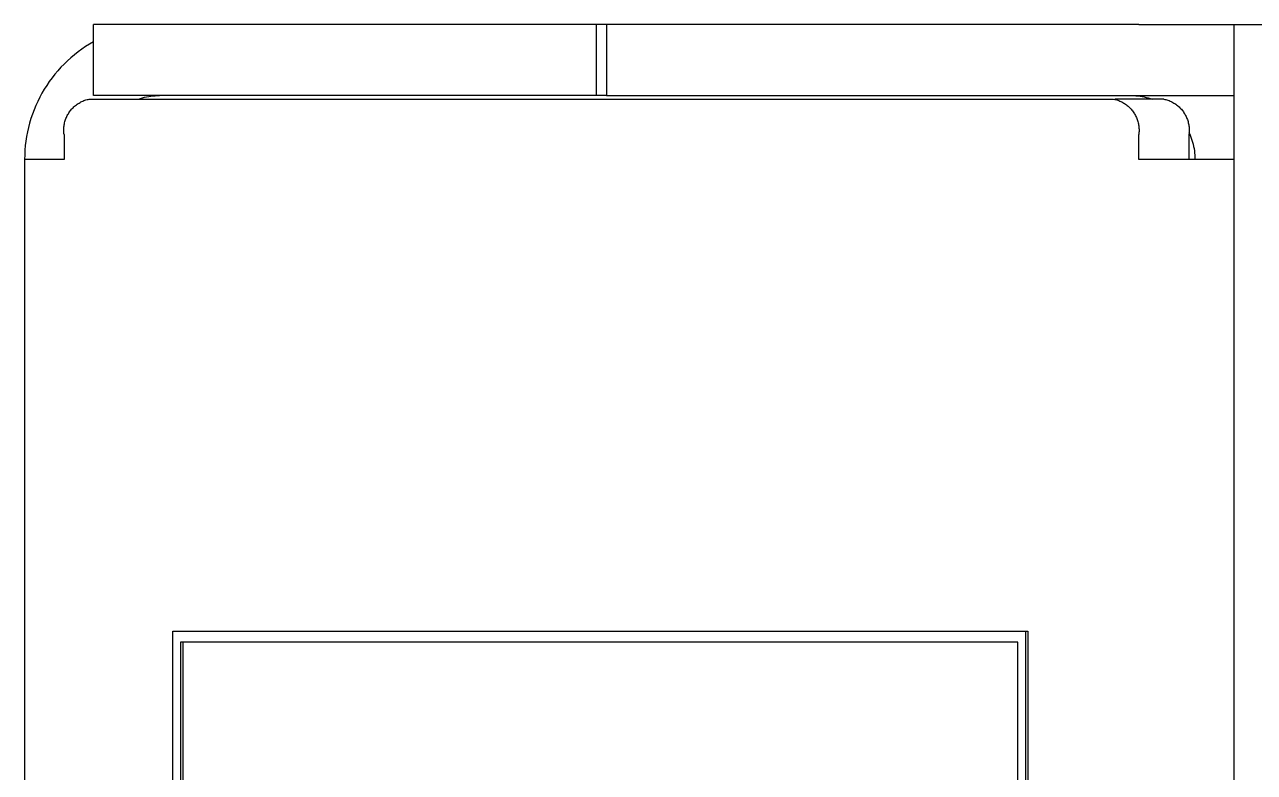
# Model space of a CAD drawing. Header units: millimetres. Extents: x -1893 to 2799, y -925 to 2353.
# Drawn here: x -1104.92 to -1070.24, y 1947.82 to 1968.9 of the extents above; entities that cross this region are included whole.
import ezdxf

# ---------------------------------------------------------------- set-up
doc = ezdxf.new("R2010")
doc.units = ezdxf.units.MM
doc.header["$MEASUREMENT"] = 0
doc.layers.add('Domyślny', color=7, linetype='Continuous', true_color=0x000000)
doc.layers.add('Utwórz2D linie widoczne', color=7, linetype='Continuous', true_color=0x000000)

msp = doc.modelspace()

# ---------------------------------------------------------------- linework, layer by layer
at = {"layer": 'Domyślny'}
msp.add_line((-1070.816, 1545.699), (-1070.816, 1965.099), dxfattribs=at)
at = {"layer": 'Utwórz2D linie widoczne'}
for p, q in [((-1102.976, 1966.899), (-1102.976, 1968.899)), ((-1102.39, 1968.899), (-1102.976, 1968.899)), ((-1088.795, 1968.899), (-1102.39, 1968.899)), ((-1088.512, 1968.899), (-1088.795, 1968.899)), ((-1088.795, 1966.899), (-1088.795, 1968.899)), ((-1088.512, 1968.899), (-1088.512, 1966.899)), ((-1074.918, 1968.899), (-1088.512, 1968.899)), ((-1073.503, 1968.899), (-1074.918, 1968.899)), ((-1073.503, 1968.899), (-1072.089, 1968.899)), ((-1072.089, 1968.899), (-1070.816, 1968.899)), ((-1070.816, 1968.899), (-874.98, 1968.899)), ((-1070.816, 1965.099), (-1070.816, 1968.899)), ((-1103.305, 1968.205), (-1103.41, 1968.129)), ((-1103.198, 1968.278), (-1103.305, 1968.205)), ((-1103.088, 1968.348), (-1103.198, 1968.278)), ((-1102.976, 1968.413), (-1103.088, 1968.348)), ((-1103.709, 1967.878), (-1103.802, 1967.788)), ((-1103.612, 1967.965), (-1103.709, 1967.878)), ((-1103.513, 1968.049), (-1103.612, 1967.965)), ((-1103.41, 1968.129), (-1103.513, 1968.049)), ((-1103.979, 1967.598), (-1104.063, 1967.499)), ((-1103.892, 1967.695), (-1103.979, 1967.598)), ((-1103.802, 1967.788), (-1103.892, 1967.695)), ((-1104.293, 1967.185), (-1104.363, 1967.075)), ((-1104.22, 1967.292), (-1104.293, 1967.185)), ((-1104.144, 1967.397), (-1104.22, 1967.292)), ((-1104.063, 1967.499), (-1104.144, 1967.397)), ((-1104.49, 1966.849), (-1104.548, 1966.732)), ((-1104.429, 1966.963), (-1104.49, 1966.849)), ((-1104.363, 1967.075), (-1104.429, 1966.963)), ((-1102.39, 1966.899), (-1102.976, 1966.899)), ((-1088.795, 1966.899), (-1102.39, 1966.899)), ((-1101.652, 1966.817), (-1101.594, 1966.834)), ((-1101.594, 1966.834), (-1101.535, 1966.849)), ((-1101.535, 1966.849), (-1101.477, 1966.862)), ((-1101.477, 1966.862), (-1101.417, 1966.873)), ((-1101.417, 1966.873), (-1101.358, 1966.882)), ((-1101.358, 1966.882), (-1101.298, 1966.889)), ((-1101.298, 1966.889), (-1101.238, 1966.895)), ((-1101.238, 1966.895), (-1101.178, 1966.898)), ((-1101.178, 1966.898), (-1101.117, 1966.899)), ((-1088.512, 1966.899), (-1088.795, 1966.899)), ((-1088.512, 1966.899), (-1074.918, 1966.899)), ((-1074.918, 1966.899), (-1073.503, 1966.899)), ((-1073.696, 1966.898), (-1073.638, 1966.897)), ((-1073.638, 1966.897), (-1073.58, 1966.893)), ((-1073.58, 1966.893), (-1073.522, 1966.888)), ((-1073.522, 1966.888), (-1073.464, 1966.881)), ((-1073.503, 1966.899), (-1072.089, 1966.899)), ((-1073.464, 1966.881), (-1073.407, 1966.872)), ((-1073.407, 1966.872), (-1073.35, 1966.861)), ((-1073.35, 1966.861), (-1073.293, 1966.848)), ((-1073.293, 1966.848), (-1073.237, 1966.833)), ((-1073.237, 1966.833), (-1073.181, 1966.817)), ((-1072.089, 1966.899), (-1070.816, 1966.899)), ((-1104.652, 1966.494), (-1104.697, 1966.372)), ((-1104.602, 1966.614), (-1104.652, 1966.494)), ((-1104.548, 1966.732), (-1104.602, 1966.614)), ((-1103.631, 1966.464), (-1103.612, 1966.488)), ((-1103.612, 1966.488), (-1103.592, 1966.511)), ((-1103.592, 1966.511), (-1103.572, 1966.534)), ((-1103.572, 1966.534), (-1103.55, 1966.556)), ((-1103.55, 1966.556), (-1103.528, 1966.577)), ((-1103.528, 1966.577), (-1103.506, 1966.598)), ((-1103.506, 1966.598), (-1103.482, 1966.617)), ((-1103.482, 1966.617), (-1103.458, 1966.636)), ((-1103.458, 1966.636), (-1103.433, 1966.654)), ((-1103.433, 1966.654), (-1103.408, 1966.672)), ((-1103.408, 1966.672), (-1103.382, 1966.688)), ((-1103.382, 1966.688), (-1103.355, 1966.703)), ((-1103.355, 1966.703), (-1103.328, 1966.718)), ((-1103.328, 1966.718), (-1103.301, 1966.731)), ((-1103.301, 1966.731), (-1103.273, 1966.744)), ((-1103.273, 1966.744), (-1103.244, 1966.755)), ((-1103.244, 1966.755), (-1103.215, 1966.766)), ((-1103.215, 1966.766), (-1103.186, 1966.776)), ((-1103.186, 1966.776), (-1103.157, 1966.784)), ((-1103.157, 1966.784), (-1103.127, 1966.792)), ((-1103.127, 1966.792), (-1103.097, 1966.799)), ((-1103.097, 1966.799), (-1074.211, 1966.799)), ((-1101.709, 1966.799), (-1101.652, 1966.817)), ((-1074.211, 1966.799), (-1074.181, 1966.792)), ((-1074.181, 1966.792), (-1074.151, 1966.784)), ((-1072.796, 1966.799), (-1074.179, 1966.799)), ((-1074.151, 1966.784), (-1074.121, 1966.776)), ((-1074.121, 1966.776), (-1074.092, 1966.766)), ((-1074.092, 1966.766), (-1074.064, 1966.755)), ((-1074.064, 1966.755), (-1074.035, 1966.744)), ((-1074.035, 1966.744), (-1074.007, 1966.731)), ((-1074.007, 1966.731), (-1073.98, 1966.718)), ((-1073.98, 1966.718), (-1073.953, 1966.703)), ((-1073.953, 1966.703), (-1073.926, 1966.688)), ((-1073.926, 1966.688), (-1073.9, 1966.672)), ((-1073.9, 1966.672), (-1073.875, 1966.654)), ((-1073.875, 1966.654), (-1073.85, 1966.636)), ((-1073.85, 1966.636), (-1073.826, 1966.617)), ((-1073.826, 1966.617), (-1073.802, 1966.598)), ((-1073.802, 1966.598), (-1073.779, 1966.577)), ((-1073.779, 1966.577), (-1073.757, 1966.556)), ((-1073.757, 1966.556), (-1073.736, 1966.534)), ((-1073.736, 1966.534), (-1073.715, 1966.511)), ((-1073.715, 1966.511), (-1073.696, 1966.488)), ((-1073.696, 1966.488), (-1073.677, 1966.464)), ((-1073.181, 1966.817), (-1073.126, 1966.799)), ((-1072.796, 1966.799), (-1072.766, 1966.792)), ((-1072.766, 1966.792), (-1072.737, 1966.784)), ((-1072.737, 1966.784), (-1072.707, 1966.776)), ((-1072.707, 1966.776), (-1072.678, 1966.766)), ((-1072.678, 1966.766), (-1072.649, 1966.755)), ((-1072.649, 1966.755), (-1072.621, 1966.744)), ((-1072.621, 1966.744), (-1072.593, 1966.731)), ((-1072.593, 1966.731), (-1072.565, 1966.718)), ((-1072.565, 1966.718), (-1072.538, 1966.703)), ((-1072.538, 1966.703), (-1072.512, 1966.688)), ((-1072.512, 1966.688), (-1072.486, 1966.672)), ((-1072.486, 1966.672), (-1072.46, 1966.654)), ((-1072.46, 1966.654), (-1072.436, 1966.636)), ((-1072.436, 1966.636), (-1072.411, 1966.617)), ((-1072.411, 1966.617), (-1072.388, 1966.598)), ((-1072.388, 1966.598), (-1072.365, 1966.577)), ((-1072.365, 1966.577), (-1072.343, 1966.556)), ((-1072.343, 1966.556), (-1072.322, 1966.534)), ((-1072.322, 1966.534), (-1072.301, 1966.511)), ((-1072.301, 1966.511), (-1072.281, 1966.488)), ((-1072.281, 1966.488), (-1072.262, 1966.464)), ((-1104.776, 1966.125), (-1104.809, 1965.999)), ((-1104.739, 1966.249), (-1104.776, 1966.125)), ((-1104.697, 1966.372), (-1104.739, 1966.249)), ((-1103.795, 1966.104), (-1103.788, 1966.134)), ((-1103.788, 1966.134), (-1103.78, 1966.163)), ((-1103.78, 1966.163), (-1103.772, 1966.193)), ((-1103.772, 1966.193), (-1103.762, 1966.222)), ((-1103.762, 1966.222), (-1103.751, 1966.25)), ((-1103.751, 1966.25), (-1103.739, 1966.279)), ((-1103.739, 1966.279), (-1103.727, 1966.307)), ((-1103.727, 1966.307), (-1103.713, 1966.334)), ((-1103.713, 1966.334), (-1103.698, 1966.361)), ((-1103.698, 1966.361), (-1103.683, 1966.388)), ((-1103.683, 1966.388), (-1103.667, 1966.414)), ((-1103.667, 1966.414), (-1103.649, 1966.439)), ((-1103.649, 1966.439), (-1103.631, 1966.464)), ((-1073.677, 1966.464), (-1073.658, 1966.439)), ((-1073.658, 1966.439), (-1073.641, 1966.414)), ((-1073.641, 1966.414), (-1073.625, 1966.388)), ((-1073.625, 1966.388), (-1073.609, 1966.361)), ((-1073.609, 1966.361), (-1073.595, 1966.334)), ((-1073.595, 1966.334), (-1073.581, 1966.307)), ((-1073.581, 1966.307), (-1073.568, 1966.279)), ((-1073.568, 1966.279), (-1073.557, 1966.25)), ((-1073.557, 1966.25), (-1073.546, 1966.222)), ((-1073.546, 1966.222), (-1073.536, 1966.193)), ((-1073.536, 1966.193), (-1073.527, 1966.163)), ((-1073.527, 1966.163), (-1073.52, 1966.134)), ((-1073.52, 1966.134), (-1073.513, 1966.104)), ((-1072.262, 1966.464), (-1072.244, 1966.439)), ((-1072.244, 1966.439), (-1072.227, 1966.414)), ((-1072.227, 1966.414), (-1072.211, 1966.388)), ((-1072.211, 1966.388), (-1072.195, 1966.361)), ((-1072.195, 1966.361), (-1072.18, 1966.334)), ((-1072.18, 1966.334), (-1072.167, 1966.307)), ((-1072.167, 1966.307), (-1072.154, 1966.279)), ((-1072.154, 1966.279), (-1072.142, 1966.25)), ((-1072.142, 1966.25), (-1072.132, 1966.222)), ((-1072.132, 1966.222), (-1072.122, 1966.193)), ((-1072.122, 1966.193), (-1072.113, 1966.163)), ((-1072.113, 1966.163), (-1072.105, 1966.134)), ((-1072.105, 1966.134), (-1072.099, 1966.104)), ((-1104.838, 1965.873), (-1104.862, 1965.745)), ((-1104.809, 1965.999), (-1104.838, 1965.873)), ((-1103.813, 1965.952), (-1103.811, 1965.982)), ((-1103.813, 1965.921), (-1103.813, 1965.952)), ((-1103.812, 1965.89), (-1103.813, 1965.921)), ((-1103.811, 1965.86), (-1103.812, 1965.89)), ((-1103.811, 1965.982), (-1103.809, 1966.013)), ((-1103.808, 1965.829), (-1103.811, 1965.86)), ((-1103.809, 1966.013), (-1103.805, 1966.043)), ((-1103.804, 1965.799), (-1103.808, 1965.829)), ((-1103.805, 1966.043), (-1103.8, 1966.074)), ((-1103.804, 1965.799), (-1103.804, 1965.099)), ((-1103.8, 1966.074), (-1103.795, 1966.104)), ((-1073.513, 1966.104), (-1073.507, 1966.074)), ((-1073.507, 1966.074), (-1073.503, 1966.043)), ((-1073.503, 1966.043), (-1073.499, 1966.013)), ((-1073.5, 1965.829), (-1073.503, 1965.799)), ((-1073.503, 1965.099), (-1073.503, 1965.799)), ((-1073.497, 1965.86), (-1073.5, 1965.829)), ((-1073.499, 1966.013), (-1073.497, 1965.982)), ((-1073.497, 1965.982), (-1073.495, 1965.952)), ((-1073.495, 1965.89), (-1073.497, 1965.86)), ((-1073.495, 1965.952), (-1073.495, 1965.921)), ((-1073.495, 1965.921), (-1073.495, 1965.89)), ((-1072.099, 1966.104), (-1072.093, 1966.074)), ((-1072.093, 1966.074), (-1072.088, 1966.043)), ((-1072.091, 1965.87), (-1072.066, 1965.814)), ((-1072.085, 1965.829), (-1072.089, 1965.799)), ((-1072.089, 1965.799), (-1072.089, 1965.099)), ((-1072.088, 1966.043), (-1072.085, 1966.013)), ((-1072.085, 1966.013), (-1072.082, 1965.982)), ((-1072.083, 1965.86), (-1072.085, 1965.829)), ((-1072.081, 1965.89), (-1072.083, 1965.86)), ((-1072.082, 1965.982), (-1072.081, 1965.952)), ((-1072.081, 1965.952), (-1072.08, 1965.921)), ((-1072.08, 1965.921), (-1072.081, 1965.89)), ((-1072.066, 1965.814), (-1072.042, 1965.757)), ((-1104.897, 1965.488), (-1104.908, 1965.358)), ((-1104.882, 1965.617), (-1104.897, 1965.488)), ((-1104.862, 1965.745), (-1104.882, 1965.617)), ((-1072.042, 1965.757), (-1072.021, 1965.7)), ((-1072.021, 1965.7), (-1072.001, 1965.642)), ((-1072.001, 1965.642), (-1071.984, 1965.583)), ((-1071.984, 1965.583), (-1071.968, 1965.524)), ((-1071.968, 1965.524), (-1071.955, 1965.464)), ((-1071.955, 1965.464), (-1071.943, 1965.404)), ((-1104.915, 1965.228), (-1104.917, 1965.099)), ((-1104.917, 1965.099), (-1104.917, 1545.699)), ((-1103.804, 1965.099), (-1104.917, 1965.099)), ((-1104.908, 1965.358), (-1104.915, 1965.228)), ((-1070.816, 1965.099), (-1073.503, 1965.099)), ((-1071.943, 1965.404), (-1071.934, 1965.343)), ((-1071.934, 1965.343), (-1071.927, 1965.282)), ((-1071.927, 1965.282), (-1071.922, 1965.221)), ((-1071.922, 1965.221), (-1071.918, 1965.16)), ((-1071.918, 1965.16), (-1071.917, 1965.099)), ((-1100.735, 1917.799), (-1100.735, 1951.799)), ((-1100.735, 1951.799), (-1076.693, 1951.799)), ((-1076.693, 1951.799), (-1076.693, 1917.799)), ((-1076.693, 1951.799), (-1076.633, 1951.799)), ((-1076.633, 1951.799), (-1076.633, 1917.799)), ((-1076.908, 1951.495), (-1100.52, 1951.495)), ((-1100.52, 1951.495), (-1100.52, 1918.102)), ((-1100.46, 1951.495), (-1100.46, 1918.102)), ((-1076.908, 1918.102), (-1076.908, 1951.495))]:
    msp.add_line(p, q, dxfattribs=at)

doc.saveas('drawing.dxf')
